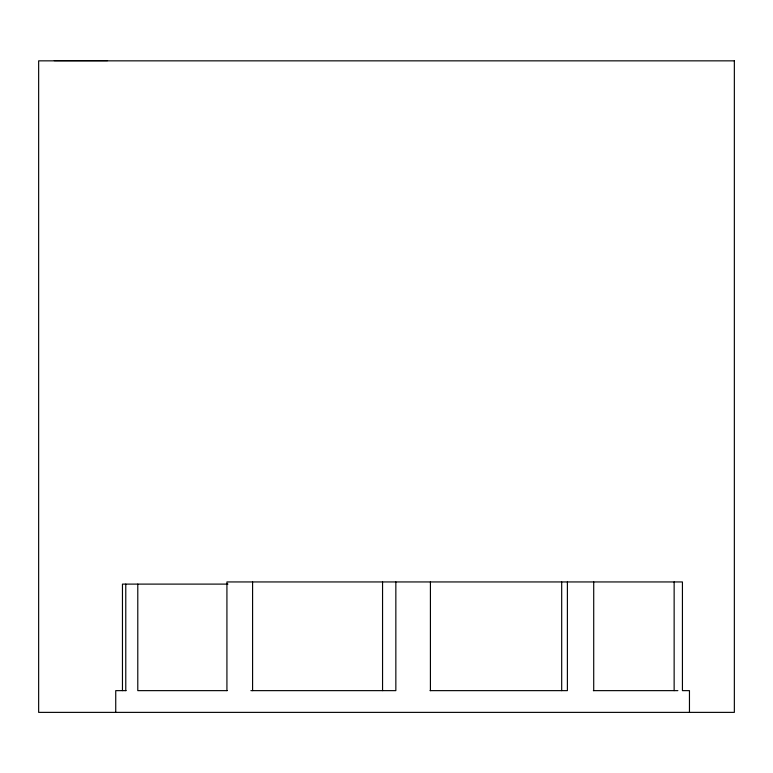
<?xml version="1.0" encoding="UTF-8"?>
<svg xmlns="http://www.w3.org/2000/svg" width="773" height="773" viewBox="0 0 773 773"><rect width="100%" height="100%" fill="white"/><g stroke="black" fill="none" stroke-linecap="round" stroke-linejoin="round"><path stroke-width="1.16" d="M54.294 60.623L107.544 60.623M227.948 584.108L122.463 584.108L122.463 690.637M126.076 690.637L115.737 690.637L115.737 712.377M227.156 690.637L137.787 690.637L137.787 584.108M250.877 690.637L395.844 690.637L395.844 581.943M430.039 690.637L567.392 690.637L567.392 581.943M593.335 690.637L677.882 690.637M689.458 712.377L689.458 690.637L682.433 690.637L682.433 581.943L226.924 581.943L226.924 690.637M674.143 581.943L674.143 690.637M593.712 581.943L593.712 690.637M561.691 581.943L561.691 690.637M430.416 581.943L430.416 690.637M382.558 581.943L382.558 690.637M252.587 581.943L252.587 690.637M125.777 584.108L125.777 690.637M734.35 60.845L38.65 60.845L38.65 712.377L734.35 712.377L734.35 60.845"/></g></svg>
